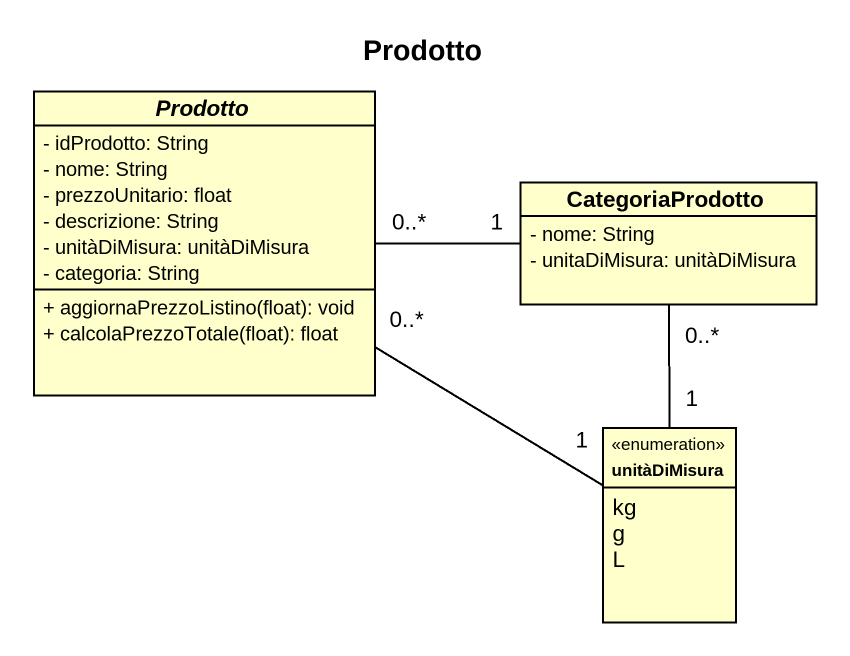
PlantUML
@startuml
title Prodotto
hide circle
hide empty members
skinparam classAttributeIconSize 0
abstract class Prodotto {
  - idProdotto: String
  - nome: String
  - prezzoUnitario: float
  - descrizione: String
  - unitàDiMisura: unitàDiMisura
  - categoria: String
  + aggiornaPrezzoListino(float): void
  + calcolaPrezzoTotale(float): float
}
class CategoriaProdotto {
  - nome: String
  - unitaDiMisura: unitàDiMisura
}
enum unitàDiMisura {
  kg
  g
  L
}
Prodotto "0..*" -right- "1" CategoriaProdotto
Prodotto "0..*" -- "1" unitàDiMisura
CategoriaProdotto "0..*" -- "1" unitàDiMisura
@enduml
